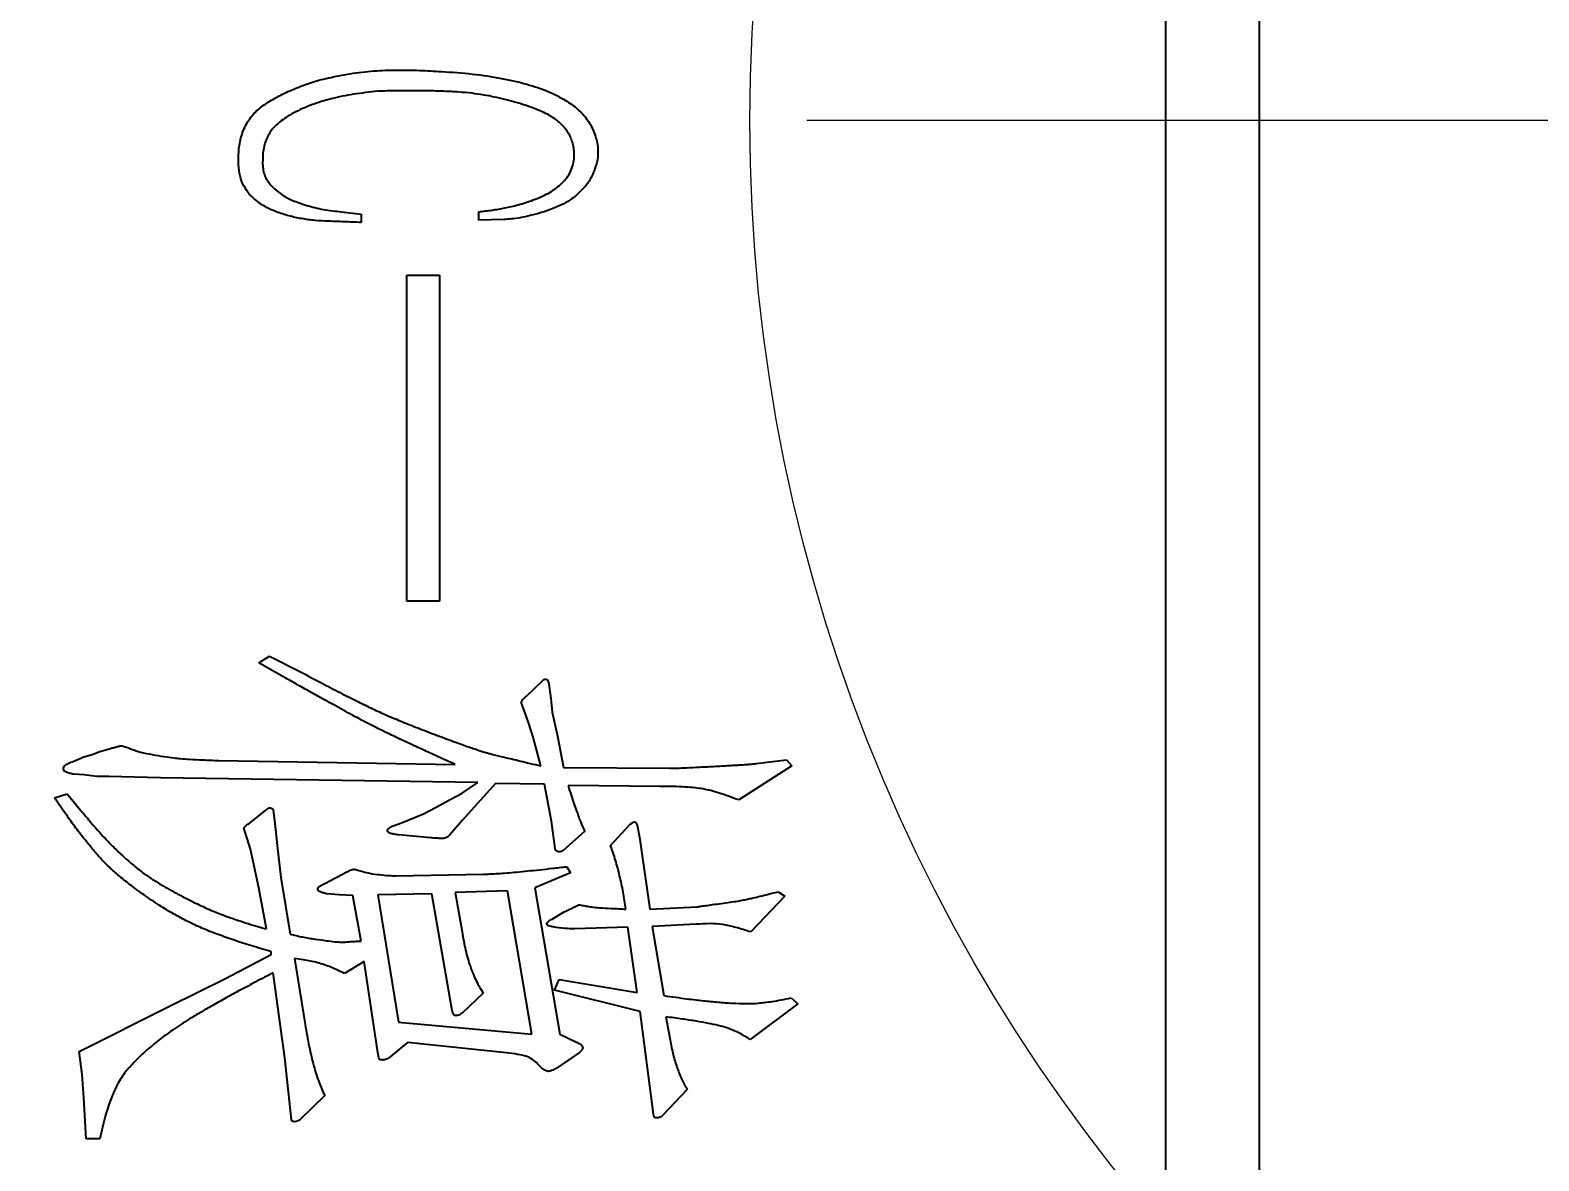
# Model space of a CAD drawing. Header units: millimetres. Extents: x 2 to 292, y 3 to 207.
# Drawn here: x 48.87 to 56.96, y 70.08 to 76.14 of the extents above; entities that cross this region are included whole.
import ezdxf

# ---------------------------------------------------------------- set-up
doc = ezdxf.new("R2010")
doc.units = ezdxf.units.MM
doc.linetypes.add('CENTERX2', pattern=[20.32, 12.7, -2.54, 2.54, -2.54])
doc.layers.add('图框', color=7, linetype='Continuous')
doc.styles.add('SLDTEXTSTYLE2', font='TXT', dxfattribs={"width": 0.7})
doc.dimstyles.new('SLDDIMSTYLE3', dxfattribs={"dimtxt": 3.5, "dimasz": 4.08, "dimexe": 0, "dimexo": 0.0625, "dimgap": 0.875, "dimtad": 2, "dimlfac": 2, "dimrnd": 1e-09, "dimzin": 12, "dimdsep": 46, "dimtxsty": 'SLDTEXTSTYLE2', "dimsah": 1, "dimcen": 0.09, "dimadec": 0, "dimazin": 3, "dimtfac": 1, "dimtofl": 0, "dimtmove": 0, "dimatfit": 3, "dimfxl": 0, "dimfrac": 2, "dimtolj": 1, "dimtzin": 12, "dimarcsym": 0})
doc.dimstyles.new('SLDDIMSTYLE9', dxfattribs={"dimtxt": 3.5, "dimasz": 4.08, "dimexe": 0, "dimexo": 0.0625, "dimgap": 0.875, "dimtad": 2, "dimlfac": 2, "dimrnd": 1e-09, "dimzin": 4, "dimdsep": 46, "dimtxsty": 'SLDTEXTSTYLE2', "dimsah": 1, "dimcen": 0.09, "dimadec": 0, "dimazin": 1, "dimtfac": 1, "dimtofl": 0, "dimtmove": 0, "dimatfit": 3, "dimfxl": 0, "dimfrac": 2, "dimtolj": 1, "dimtzin": 12, "dimarcsym": 0})

# ---------------------------------------------------------------- blocks, each defined once
blk = doc.blocks.new('_D_41')
at = {"layer": '图框'}
for p, q in [((47.0831, 92.6585), (29.5831, 92.6585)), ((31.5831, 92.6585), (31.5831, 58.6585)), ((51.7902, 58.6585), (29.5831, 58.6585))]:
    blk.add_line(p, q, dxfattribs=at)
for points in [[(31.5831, 92.6585), (31.0751, 88.5785), (32.0911, 88.5785)], [(31.5831, 58.6585), (32.0911, 62.7385), (31.0751, 62.7385)]]:
    blk.add_solid(points, dxfattribs=at)
at = {"layer": '图框', "insert": (27.0713, 74.0259), "char_height": 3.5, "attachment_point": 1, "rotation": 90, "style": 'SLDTEXTSTYLE2'}
blk.add_mtext('68', dxfattribs=at)
blk = doc.blocks.new('_D_42')
at = {"layer": '图框'}
for p, q in [((55.4581, 86.0335), (36.7107, 86.0335)), ((38.7107, 86.0335), (38.7107, 65.2835)), ((55.4581, 65.2835), (36.7107, 65.2835))]:
    blk.add_line(p, q, dxfattribs=at)
for points in [[(38.7107, 86.0335), (38.2027, 81.9535), (39.2187, 81.9535)], [(38.7107, 65.2835), (39.2187, 69.3635), (38.2027, 69.3635)]]:
    blk.add_solid(points, dxfattribs=at)
at = {"layer": '图框', "insert": (34.199, 71.7362), "char_height": 3.5, "attachment_point": 1, "rotation": 90, "style": 'SLDTEXTSTYLE2'}
blk.add_mtext('41.50', dxfattribs=at)

msp = doc.modelspace()

# ---------------------------------------------------------------- linework, layer by layer
at = {"color": 7, "linetype": 'Continuous', "lineweight": 25}
for p, q in [((54.95807928, 66.7834938), (54.95807928, 84.53349438)), ((55.45808029, 84.53349438), (55.45808029, 66.7834938)), ((50.53881955, 75.16830968), (50.64416331, 75.15626983)), ((50.64416331, 75.15626983), (50.64416331, 75.11112036)), ((51.27445262, 75.12376225), (51.27445262, 75.16830968)), ((51.40809369, 75.12737421), (51.27445262, 75.12376225)), ((50.88796866, 74.82878591), (51.06315416, 74.82878591)), ((50.88796866, 73.08180392), (50.88796866, 74.82878591)), ((51.06315416, 74.82878591), (51.06315416, 73.08180392)), ((51.06315416, 73.08180392), (50.88796866, 73.08180392)), ((50.09574842, 72.75070803), (50.15293908, 72.78682752)), ((50.22999298, 72.67305086), (50.09574842, 72.75070803)), ((50.15293908, 72.78682752), (50.31908703, 72.70194654)), ((51.53029811, 72.57191622), (51.61577862, 72.65318529)), ((51.64828551, 72.64897129), (51.66032564, 72.55927445)), ((51.66032564, 72.55927445), (51.6681562, 72.48643338)), ((51.52187151, 72.48643338), (51.50200081, 72.53940864)), ((51.54233825, 72.42563198), (51.52187151, 72.48643338)), ((51.6681562, 72.48643338), (51.69704956, 72.35640305)), ((51.56702202, 72.35218905), (51.54233825, 72.42563198)), ((51.60735202, 72.19807891), (51.56702202, 72.35218905)), ((51.69704956, 72.35640305), (51.72955644, 72.18965114)), ((49.10005283, 72.22215872), (49.15724349, 72.2468404)), ((49.15724349, 72.2468404), (49.20179051, 72.25888007)), ((49.20179051, 72.25888007), (49.242724, 72.27513398)), ((49.242724, 72.27513398), (49.29931116, 72.29138766)), ((49.15724349, 72.14931766), (49.10426986, 72.15292956)), ((49.88023293, 72.22637249), (51.14803117, 72.20590482)), ((51.72955644, 72.18965114), (52.29843807, 72.18543714)), ((52.95220417, 72.19807891), (52.66806137, 72.01507333)), ((52.76137244, 72.21011882), (52.92390686, 72.23058649)), ((52.92390686, 72.23058649), (52.95220417, 72.19807891)), ((49.22647428, 72.14088965), (49.15724349, 72.14931766)), ((49.29148805, 72.14088965), (49.22647428, 72.14088965)), ((49.56780028, 72.13306375), (49.29148805, 72.14088965)), ((51.2702356, 72.10838207), (49.56780028, 72.13306375)), ((51.18475508, 72.05179468), (51.2702356, 72.10838207)), ((51.36354667, 72.10416807), (51.18475508, 71.90551068)), ((51.62781876, 72.10055617), (51.36354667, 72.10416807)), ((51.66454267, 71.90129668), (51.62781876, 72.10055617)), ((52.24546444, 72.08791439), (51.75363672, 72.09212816)), ((48.99891865, 72.027113), (49.06754595, 72.04758091)), ((49.05550581, 71.94584416), (48.99891865, 72.027113)), ((49.06754595, 72.04758091), (49.14881688, 71.95005816)), ((51.04268741, 71.97413774), (51.1239509, 72.0192871)), ((51.1239509, 72.0192871), (51.18475508, 72.05179468)), ((50.04277479, 71.88925677), (50.14029544, 71.96631184)), ((50.17280233, 71.96209784), (50.18122893, 71.88925677)), ((50.8596788, 71.89286867), (50.9776662, 71.94163016)), ((50.9776662, 71.94163016), (51.04268741, 71.97413774)), ((50.03495168, 71.80377393), (50.01447749, 71.86457509)), ((50.18122893, 71.88925677), (50.19326907, 71.77126635)), ((50.81513178, 71.876615), (50.8596788, 71.89286867)), ((51.18475508, 71.90551068), (51.11974132, 71.82785351)), ((51.68440592, 71.75501244), (51.66454267, 71.90129668)), ((51.84333426, 71.84832142), (51.72534686, 71.74297277)), ((51.98119235, 71.77126635), (52.0871396, 71.88504277)), ((52.12326002, 71.880829), (52.13590365, 71.81581384)), ((50.0512014, 71.75079867), (50.03495168, 71.80377393)), ((50.05902451, 71.71046496), (50.0512014, 71.75079867)), ((50.19326907, 71.77126635), (50.21374327, 71.60030067)), ((51.01800364, 71.81159983), (50.84342164, 71.82785351)), ((52.13590365, 71.81581384), (52.19249081, 71.42993663)), ((50.09574842, 71.54371305), (50.05902451, 71.71046496)), ((50.21374327, 71.60030067), (50.26249987, 71.29569206)), ((50.44912201, 71.56779286), (50.51052224, 71.60030067)), ((50.51052224, 71.60030067), (50.5671094, 71.62919588)), ((50.8313815, 71.60872821), (51.2985329, 71.61655411)), ((51.76567685, 71.62498212), (51.57484513, 71.54371305)), ((51.74581361, 71.65748993), (51.76567685, 71.62498212)), ((50.13668191, 71.32398611), (50.09574842, 71.54371305)), ((50.52677941, 71.50699146), (50.46175819, 71.5112057)), ((50.59961629, 71.50277769), (50.52677941, 71.50699146)), ((51.02221322, 71.5112057), (50.73386085, 71.50699146)), ((50.73386085, 71.50699146), (50.84342164, 70.82433201)), ((51.12816793, 70.90560108), (51.02221322, 71.5112057)), ((51.42856043, 71.52745914), (51.14803117, 71.5190316)), ((51.14803117, 71.5190316), (51.18475508, 71.3077322)), ((51.55858797, 70.75931685), (51.42856043, 71.52745914)), ((51.57484513, 71.54371305), (51.70908969, 70.75931685)), ((52.87935984, 71.52324537), (52.91608375, 71.49916556)), ((50.64416331, 71.25897095), (50.59961629, 71.50277769)), ((51.72955644, 71.41368272), (51.77832049, 71.43776253)), ((52.19249081, 71.42993663), (52.44472277, 71.4419763)), ((52.91608375, 71.49916556), (52.73307514, 71.3077322)), ((51.6681562, 71.37696114), (51.72955644, 71.41368272)), ((52.44051319, 71.34866756), (52.20453095, 71.33662788)), ((52.07449597, 71.33241365), (51.79036063, 71.32398611)), ((52.12326002, 70.98265639), (52.07449597, 71.33241365)), ((52.20453095, 71.33662788), (52.26593119, 70.96640248)), ((49.91274726, 71.05609909), (50.16076219, 71.18612941)), ((50.16076219, 71.18612941), (50.16076219, 71.20238332)), ((50.28658014, 71.16566174), (50.3437708, 70.81229234)), ((50.33534419, 71.15783583), (50.28658014, 71.16566174)), ((50.40035796, 71.14519406), (50.33534419, 71.15783583)), ((50.66042048, 71.1494083), (50.55506927, 71.08439313)), ((50.73386085, 70.66179434), (50.66042048, 71.1494083)), ((49.61656433, 70.90981532), (49.91274726, 71.05609909)), ((50.23421001, 70.63350076), (50.17280233, 71.0886069)), ((51.68079239, 70.99529816), (51.70487267, 71.05188532)), ((51.70487267, 71.05188532), (52.12326002, 70.98265639)), ((51.2985329, 70.97904425), (51.18475508, 70.87309374)), ((52.13951719, 70.88152127), (51.68079239, 70.99529816)), ((52.94859063, 70.95436234), (52.98471105, 70.92185499)), ((49.13255971, 70.66600811), (49.61656433, 70.90981532)), ((51.13599103, 70.87309374), (51.12816793, 70.90560108)), ((52.20874053, 70.34514606), (52.13951719, 70.88152127)), ((52.98471105, 70.92185499), (52.72886556, 70.73102327)), ((50.84342164, 70.82433201), (51.55858797, 70.75931685)), ((52.27797133, 70.85262559), (52.29843807, 70.73884917)), ((50.89218569, 70.71476936), (50.79887461, 70.63771453)), ((51.40448016, 70.66179434), (50.89218569, 70.71476936)), ((51.70908969, 70.75931685), (51.80240077, 70.71476936)), ((49.14881688, 70.54380369), (49.13255971, 70.66600811)), ((50.25407326, 70.45049494), (50.23421001, 70.63350076)), ((50.73807788, 70.63350076), (50.73386085, 70.66179434)), ((51.8144409, 70.66179434), (51.68862295, 70.5763115)), ((49.15724349, 70.41798713), (49.14881688, 70.54380369)), ((52.39174914, 70.46253461), (52.26172161, 70.32467838)), ((49.16928363, 70.19886183), (49.15724349, 70.41798713)), ((50.27033043, 70.29999694), (50.25407326, 70.45049494)), ((50.44912201, 70.43002727), (50.31908703, 70.30421071)), ((52.21295756, 70.32046462), (52.20874053, 70.34514606)), ((49.242724, 70.19886183), (49.16928363, 70.19886183))]:
    msp.add_line(p, q, dxfattribs=at)
at = {"color": 7, "linetype": 'Continuous', "lineweight": 18}
msp.add_circle((61.79308136, 75.65849409), 9.06502461, dxfattribs=at)
at = {"color": 7, "linetype": 'Continuous', "lineweight": 25}
for points, knots in [([(49.98618708, 75.43619631), (49.98635058, 75.46277439), (49.98667706, 75.51584286), (50.00254981, 75.58045616), (50.02261652, 75.62794378), (50.04063578, 75.66033947), (50.06249011, 75.68877548), (50.09628735, 75.72228766), (50.14683244, 75.75811127), (50.2146807, 75.79627119), (50.29074186, 75.83008758), (50.3589734, 75.85566885), (50.41883404, 75.87423995), (50.46975258, 75.88655696), (50.52603632, 75.8978499), (50.60701981, 75.91235816), (50.71079577, 75.92494368), (50.83457026, 75.92901367), (50.95567621, 75.9270513), (51.03547123, 75.92247581), (51.07519141, 75.92019824)], [0, 0, 0, 0, 0.0595433266, 0.1188902387, 0.147765136, 0.1752086292, 0.2018867347, 0.2280149551, 0.2818202541, 0.3403402312, 0.4026579715, 0.4685318502, 0.5038818749, 0.5433362693, 0.5861096297, 0.6327831283, 0.7280816469, 0.8205291697, 0.9106634143, 1, 1, 1, 1]), ([(51.07519141, 75.92019824), (51.1304515, 75.91659708), (51.23797759, 75.90958988), (51.36878145, 75.88966273), (51.46575885, 75.86925259), (51.53098327, 75.85331684), (51.58923126, 75.83531486), (51.65577771, 75.81063185), (51.72621652, 75.77499626), (51.78834389, 75.73456937), (51.82721015, 75.69691827), (51.85251425, 75.66783528), (51.87342202, 75.63569589), (51.89110401, 75.60158557), (51.90370989, 75.56527479), (51.91161031, 75.52746049), (51.91476661, 75.48837969), (51.9129003, 75.46207718), (51.91196091, 75.44883815)], [0, 0, 0, 0, 0.1551765545, 0.3019453796, 0.3703418118, 0.4329593979, 0.4900699511, 0.5411567568, 0.6317145009, 0.7109744847, 0.7475746902, 0.7830823671, 0.8188076802, 0.8547801081, 0.8905364039, 0.9261686072, 0.9628379023, 1, 1, 1, 1]), ([(50.7338617, 75.81424757), (50.68981647, 75.80954153), (50.60584158, 75.80056918), (50.48643697, 75.77646048), (50.37928218, 75.7437613), (50.2988282, 75.70826941), (50.2421119, 75.6760373), (50.20655026, 75.65023478), (50.17689571, 75.62314256), (50.15426838, 75.59360505), (50.13687782, 75.56218261), (50.12487247, 75.52800885), (50.11751893, 75.49109113), (50.11665793, 75.46552818), (50.11621744, 75.45245011)], [0, 0, 0, 0, 0.1694704274, 0.3231056786, 0.4654573901, 0.5974791238, 0.6587334455, 0.7148043604, 0.7653365166, 0.8118827456, 0.8565668826, 0.9022367936, 0.9499840901, 1, 1, 1, 1]), ([(51.78614449, 75.45245011), (51.78647163, 75.46370171), (51.78711106, 75.48569463), (51.78253296, 75.51782447), (51.7749271, 75.54830807), (51.75875869, 75.58611602), (51.72847201, 75.62820178), (51.68918694, 75.66388477), (51.64970555, 75.68754715), (51.61304763, 75.70513532), (51.5701844, 75.72337902), (51.50359378, 75.7465469), (51.41336804, 75.77154509), (51.31834801, 75.79243093), (51.23572125, 75.80431654), (51.16459157, 75.81073434), (51.08506277, 75.81467581), (51.00056008, 75.8169122), (50.91826914, 75.81757305), (50.84523403, 75.81651031), (50.78520957, 75.8165695), (50.74951096, 75.81495522), (50.7338617, 75.81424757)], [0, 0, 0, 0, 0.02759259801, 0.05393380549, 0.07938914265, 0.10455673126, 0.15444863153, 0.20539267584, 0.2337018584, 0.26719628529, 0.3051744823, 0.3480302257, 0.4402119427, 0.53491773128, 0.58669137989, 0.64508500517, 0.71021608902, 0.78218092739, 0.85264232011, 0.91226407683, 0.96153903684, 1, 1, 1, 1]), ([(50.64416482, 75.11112039), (50.61286053, 75.11234222), (50.55486819, 75.11460572), (50.47258238, 75.11755701), (50.39747417, 75.12078537), (50.32585678, 75.13075351), (50.25592595, 75.14527956), (50.18993476, 75.16677457), (50.12898169, 75.19350111), (50.07768421, 75.22937914), (50.03537662, 75.27069446), (50.00633072, 75.32017014), (49.98874087, 75.37602199), (49.98706151, 75.41559214), (49.98618708, 75.43619631)], [0, 0, 0, 0, 0.1143843283, 0.2119010878, 0.3007049469, 0.3886797677, 0.4756233821, 0.5611225051, 0.6417717997, 0.7175832074, 0.7885635482, 0.855915362, 0.924975146, 1, 1, 1, 1]), ([(50.11621744, 75.45245011), (50.11584094, 75.44019674), (50.1151275, 75.41697774), (50.11990538, 75.38398349), (50.12943563, 75.35513456), (50.14840843, 75.32298059), (50.17882509, 75.28939959), (50.21487851, 75.26186184), (50.24791218, 75.24231717), (50.27824408, 75.22896467), (50.31323328, 75.2148612), (50.36773829, 75.19731573), (50.44310687, 75.17833484), (50.50617779, 75.17172841), (50.53881614, 75.16830967)], [0, 0, 0, 0, 0.0648804483, 0.122942468, 0.1757495864, 0.2248258892, 0.3197798681, 0.413812, 0.4643420568, 0.5228794857, 0.5892425161, 0.6642480379, 0.8262528816, 1, 1, 1, 1]), ([(51.27445091, 75.16830967), (51.29835192, 75.17114749), (51.34528327, 75.17671975), (51.41618955, 75.1882092), (51.49019816, 75.20564149), (51.56803411, 75.2303982), (51.64597156, 75.26392348), (51.70373549, 75.30359562), (51.74128002, 75.34210088), (51.76334639, 75.37493187), (51.77859134, 75.41229802), (51.7835929, 75.43888601), (51.78614449, 75.45245011)], [0, 0, 0, 0, 0.1149111154, 0.2256363159, 0.3427587183, 0.4775865144, 0.6152338784, 0.7465438212, 0.8088839132, 0.8710618337, 0.9342210705, 1, 1, 1, 1]), ([(51.91196091, 75.44883815), (51.90851869, 75.43634463), (51.90073931, 75.40810942), (51.88692285, 75.37159458), (51.87061795, 75.33846993), (51.85123243, 75.31195637), (51.82729981, 75.2843408), (51.79750133, 75.25637847), (51.76115327, 75.22928027), (51.71769235, 75.20363289), (51.66596523, 75.18286981), (51.60994337, 75.16343922), (51.55295776, 75.14784929), (51.49952527, 75.13624035), (51.45182205, 75.12919754), (51.42195764, 75.12795229), (51.40809324, 75.12737418)], [0, 0, 0, 0, 0.0603415774, 0.1363712939, 0.1815163475, 0.2318231891, 0.2887990185, 0.3516161136, 0.4217154759, 0.4996235931, 0.5859011992, 0.6807816637, 0.7757909418, 0.8608499701, 0.9354003114, 1, 1, 1, 1]), ([(51.1480325, 72.20590484), (51.13639489, 72.21112405), (51.10869504, 72.22354681), (51.06040553, 72.24513405), (50.99918671, 72.27363163), (50.92782338, 72.30626161), (50.85344233, 72.34069661), (50.78291116, 72.37462646), (50.71924071, 72.40542655), (50.66966096, 72.43147353), (50.62853367, 72.45258273), (50.5920205, 72.47264127), (50.54838143, 72.49614257), (50.49793742, 72.52369787), (50.44082842, 72.55590942), (50.37631339, 72.59108274), (50.30549262, 72.63099929), (50.25589237, 72.65862595), (50.22999402, 72.67305098)], [0, 0, 0, 0, 0.0371256837, 0.0883665315, 0.1539648906, 0.2336783979, 0.3167781561, 0.3925418803, 0.4615047245, 0.522634151, 0.5555514373, 0.5960608844, 0.6438889888, 0.6998281308, 0.7633684745, 0.8347381434, 0.9137099136, 1, 1, 1, 1]), ([(50.3190889, 72.70194662), (50.35636683, 72.68199496), (50.42672061, 72.64434065), (50.52687983, 72.59240065), (50.61513123, 72.5481642), (50.69442714, 72.50865427), (50.77246752, 72.47280245), (50.85649095, 72.43734999), (50.94955363, 72.40038448), (51.03141753, 72.36863478), (51.09766812, 72.34436912), (51.14341643, 72.32750491), (51.18408508, 72.31247517), (51.21956447, 72.29971383), (51.25023607, 72.2895689), (51.27556657, 72.28049942), (51.29600076, 72.27372406), (51.31316821, 72.26907296), (51.33058057, 72.26428258), (51.35236209, 72.25908798), (51.37994881, 72.25165888), (51.41360596, 72.2431818), (51.45368885, 72.2343933), (51.49966719, 72.22365919), (51.55144978, 72.21062285), (51.58806823, 72.20240614), (51.60735274, 72.19807894)], [0, 0, 0, 0, 0.0913381898, 0.1723804611, 0.243721595, 0.304595203, 0.3637545986, 0.4292124971, 0.5015787825, 0.5800697723, 0.6188831581, 0.6539928896, 0.6853989798, 0.7125464511, 0.7354393002, 0.7551807918, 0.7706714915, 0.7819254559, 0.7935974374, 0.8096832335, 0.830290947, 0.8553132964, 0.8846530008, 0.9189313424, 0.9573065299, 1, 1, 1, 1]), ([(51.61578063, 72.65318523), (51.61825873, 72.65641569), (51.62277434, 72.66230225), (51.63408179, 72.66474937), (51.64346471, 72.65876766), (51.64659849, 72.65240307), (51.64828822, 72.64897128)], [0, 0, 0, 0, 0.27858322185, 0.50763562901, 0.73451687429, 1, 1, 1, 1]), ([(51.50200406, 72.53940866), (51.50425856, 72.54354356), (51.51122968, 72.55632907), (51.52260275, 72.565626), (51.5302977, 72.57191625)], [0, 0, 0, 0, 0.32340591, 1, 1, 1, 1]), ([(49.29931369, 72.29138777), (49.30592945, 72.29320663), (49.31794002, 72.29650869), (49.33383076, 72.30068771), (49.34547507, 72.30342238), (49.35397088, 72.30643854), (49.363288, 72.30499787), (49.37559885, 72.30208409), (49.39276949, 72.29552638), (49.40568663, 72.29021698), (49.41309027, 72.28717382)], [0, 0, 0, 0, 0.1732791081, 0.3145794041, 0.4141077818, 0.4767690223, 0.5377700672, 0.6471269775, 0.7977458546, 1, 1, 1, 1]), ([(49.41309027, 72.28717382), (49.42905611, 72.28183305), (49.46508482, 72.26978101), (49.52368598, 72.25864521), (49.58348395, 72.24817069), (49.63375916, 72.24152519), (49.67969178, 72.23630422), (49.73072153, 72.23318396), (49.79954623, 72.22952207), (49.85133669, 72.22750059), (49.88023641, 72.22637258)], [0, 0, 0, 0, 0.10673271881, 0.24085437714, 0.37777010046, 0.49213074488, 0.56258481266, 0.67109552799, 0.81646725294, 1, 1, 1, 1]), ([(49.10426814, 72.1529295), (49.09637797, 72.15427749), (49.08234086, 72.15667564), (49.06470485, 72.16303493), (49.0523987, 72.17076749), (49.04641342, 72.18146598), (49.04881339, 72.1936338), (49.06006912, 72.2034866), (49.07715605, 72.21352361), (49.09169116, 72.21900488), (49.10005419, 72.22215864)], [0, 0, 0, 0, 0.1751858894, 0.3116668357, 0.4093698469, 0.4880852054, 0.5640465461, 0.6605531487, 0.8046930931, 1, 1, 1, 1]), ([(52.29844006, 72.1854371), (52.31068128, 72.18560173), (52.34058984, 72.18600397), (52.39378238, 72.18786775), (52.46337346, 72.19190841), (52.53021501, 72.19490799), (52.58700641, 72.1978831), (52.62671269, 72.20053197), (52.66145288, 72.20209594), (52.69114687, 72.20397996), (52.71584506, 72.20562779), (52.73547077, 72.20767813), (52.75016659, 72.20861092), (52.75816475, 72.20968718), (52.76137226, 72.21011879)], [0, 0, 0, 0, 0.0792070005, 0.1935238574, 0.3443280964, 0.5302074388, 0.6264219654, 0.7122670553, 0.7876691748, 0.8514050428, 0.9047776889, 0.9477982979, 0.9790655258, 1, 1, 1, 1]), ([(51.7536369, 72.09212827), (51.75900737, 72.07505663), (51.76913841, 72.04285207), (51.78413575, 71.99767801), (51.79800461, 71.95862), (51.8102441, 71.92538826), (51.82005959, 71.89764494), (51.82927453, 71.87613327), (51.83616175, 71.85996714), (51.84125606, 71.85169508), (51.84333377, 71.84832133)], [0, 0, 0, 0, 0.2063925569, 0.3893462778, 0.5489087758, 0.6843439672, 0.7978342762, 0.8880881486, 0.9543568048, 1, 1, 1, 1]), ([(52.66806343, 72.01507323), (52.6498737, 72.02209766), (52.61534106, 72.03543333), (52.56508474, 72.05131324), (52.51997955, 72.06517181), (52.47673262, 72.07477876), (52.43062385, 72.08094701), (52.37734691, 72.08463331), (52.31453395, 72.08802235), (52.26955049, 72.08795199), (52.24546473, 72.08791432)], [0, 0, 0, 0, 0.1352398748, 0.2567488244, 0.3655598353, 0.4625022592, 0.5636996201, 0.6879841126, 0.832935526, 1, 1, 1, 1]), ([(50.16076489, 71.20238343), (50.12621585, 71.21249826), (50.05993564, 71.23190294), (49.96497141, 71.26176167), (49.87894858, 71.29258812), (49.79933874, 71.32361313), (49.72302635, 71.35828485), (49.64667494, 71.39872767), (49.56833551, 71.44580109), (49.49041644, 71.49842632), (49.41600018, 71.55182628), (49.35010935, 71.604509), (49.29381624, 71.65347889), (49.24584686, 71.70189389), (49.20226403, 71.75356874), (49.15559877, 71.80981273), (49.10660363, 71.87511867), (49.07308796, 71.92150918), (49.05550675, 71.9458441)], [0, 0, 0, 0, 0.07912464998, 0.15179578844, 0.21875656936, 0.27993666482, 0.33954333801, 0.40287316663, 0.46973801308, 0.54031934253, 0.60948504625, 0.67099492174, 0.72567943599, 0.77339617478, 0.8206129477, 0.87420517055, 0.93401220835, 1, 1, 1, 1]), ([(49.14881558, 71.95005805), (49.16692923, 71.92806124), (49.20230031, 71.88510736), (49.25636232, 71.82450801), (49.30972604, 71.76864877), (49.36224897, 71.71750043), (49.41506303, 71.67174322), (49.46643343, 71.6299763), (49.51779284, 71.59368817), (49.58412907, 71.5531475), (49.6631084, 71.50948877), (49.75209432, 71.46337658), (49.83361169, 71.42569803), (49.90796193, 71.39609861), (49.97520537, 71.37291373), (50.03494846, 71.35287954), (50.08777752, 71.33619661), (50.1211936, 71.32785367), (50.13668519, 71.3239859)], [0, 0, 0, 0, 0.071679684, 0.1399711895, 0.204239072, 0.2660016863, 0.3243177989, 0.379977707, 0.4324999457, 0.4823716472, 0.5754830381, 0.6594700866, 0.7344630653, 0.8013005711, 0.8606926735, 0.9133723642, 0.9598397115, 1, 1, 1, 1]), ([(50.14029714, 71.96631185), (50.14214547, 71.96844989), (50.14647054, 71.97345291), (50.1571554, 71.97275586), (50.16702117, 71.96982109), (50.17096837, 71.96455012), (50.17280473, 71.9620979)], [0, 0, 0, 0, 0.2120836635, 0.4962741987, 0.7656504811, 1, 1, 1, 1]), ([(50.01448072, 71.86457512), (50.01681191, 71.86746526), (50.02473168, 71.87728394), (50.03530987, 71.88430348), (50.04277437, 71.88925681)], [0, 0, 0, 0, 0.2943511883, 1, 1, 1, 1]), ([(50.84342432, 71.82785358), (50.83576127, 71.82888964), (50.82234921, 71.83070298), (50.80510507, 71.83513334), (50.7926137, 71.83905851), (50.78539659, 71.8453311), (50.78334143, 71.85367336), (50.79040504, 71.86118322), (50.80029201, 71.86949015), (50.80972651, 71.87402015), (50.81513068, 71.87661497)], [0, 0, 0, 0, 0.2146951126, 0.3757647946, 0.4959774778, 0.5749009708, 0.631813511, 0.7122999973, 0.8352029084, 1, 1, 1, 1]), ([(52.08714072, 71.88504287), (52.09070545, 71.88830932), (52.09702118, 71.89409659), (52.10882817, 71.89869902), (52.12003971, 71.89285759), (52.12207348, 71.8852615), (52.12326026, 71.88082892)], [0, 0, 0, 0, 0.300813773, 0.5329599962, 0.7274655252, 1, 1, 1, 1]), ([(51.11973885, 71.82785358), (51.11500064, 71.82329727), (51.10681289, 71.81542384), (51.0932851, 71.80933673), (51.08018907, 71.80916272), (51.06495009, 71.80895353), (51.04349596, 71.81072328), (51.02723437, 71.81128237), (51.01800213, 71.81159979)], [0, 0, 0, 0, 0.1828567011, 0.3159807452, 0.4001757833, 0.5457906195, 0.7421303632, 1, 1, 1, 1]), ([(51.72534326, 71.74297265), (51.72041319, 71.74064508), (51.71138428, 71.73638238), (51.69764618, 71.7377501), (51.68599954, 71.74358445), (51.68492714, 71.75128367), (51.68440777, 71.7550125)], [0, 0, 0, 0, 0.3116815326, 0.5708120911, 0.7921387454, 1, 1, 1, 1]), ([(52.06245903, 71.42993658), (52.05826305, 71.46051125), (52.05001994, 71.52057598), (52.03072588, 71.60779881), (52.00898681, 71.69142192), (51.99037349, 71.74488746), (51.98119005, 71.77126629)], [0, 0, 0, 0, 0.2632271683, 0.5171164671, 0.761754909, 1, 1, 1, 1]), ([(50.56710979, 71.62919608), (50.57489681, 71.63342776), (50.58768542, 71.64037744), (50.60825665, 71.64534864), (50.62865254, 71.63793277), (50.65585021, 71.62979863), (50.69496304, 71.62035367), (50.74198419, 71.61471469), (50.78874116, 71.6094872), (50.81853157, 71.60895706), (50.83138447, 71.60872833)], [0, 0, 0, 0, 0.0984815543, 0.1617358987, 0.2259216454, 0.3328542174, 0.4790410413, 0.669947392, 0.8576006437, 1, 1, 1, 1]), ([(51.29853061, 71.61655423), (51.31057062, 71.61714945), (51.33666266, 71.61843934), (51.37862964, 71.62066786), (51.42614957, 71.62462076), (51.47940049, 71.62840666), (51.5381115, 71.6349454), (51.60258066, 71.64122327), (51.67236118, 71.64932667), (51.72072574, 71.6547018), (51.745811, 71.65748972)], [0, 0, 0, 0, 0.080499733, 0.1744519291, 0.2806158777, 0.3989073227, 0.5309080709, 0.6750424821, 0.8314541886, 1, 1, 1, 1]), ([(50.46176111, 71.51120556), (50.45489234, 71.51285277), (50.44258325, 71.51580463), (50.42716748, 71.52162765), (50.41651559, 71.52723227), (50.41063742, 71.5350294), (50.41261269, 71.54434404), (50.42040107, 71.55224251), (50.43311615, 71.55979864), (50.4432586, 71.56486521), (50.44911927, 71.56779285)], [0, 0, 0, 0, 0.1936517851, 0.347031355, 0.4509184624, 0.5227079933, 0.5951281911, 0.6888920891, 0.8202308118, 1, 1, 1, 1]), ([(52.44472423, 71.44197642), (52.45093823, 71.44302513), (52.46633248, 71.44562315), (52.49434361, 71.4488048), (52.53138944, 71.45456985), (52.57495327, 71.46065479), (52.61951808, 71.46694425), (52.65973785, 71.47265158), (52.69282257, 71.47870667), (52.7212898, 71.48468891), (52.75056785, 71.49140606), (52.78589668, 71.49978898), (52.82983459, 71.51066143), (52.86190999, 71.51881105), (52.87936278, 71.5232454)], [0, 0, 0, 0, 0.0427071629, 0.1058004854, 0.1910088236, 0.2967976871, 0.4039331271, 0.4960674171, 0.5720978171, 0.6318482311, 0.6932175285, 0.7756900133, 0.8779490641, 1, 1, 1, 1]), ([(51.77831859, 71.43776248), (51.78585096, 71.44056173), (51.79689402, 71.44466566), (51.81074823, 71.45371155), (51.82872937, 71.45066118), (51.85054133, 71.44604801), (51.88378569, 71.44087422), (51.9279303, 71.43705227), (51.98942061, 71.43386691), (52.03617544, 71.43135094), (52.06245903, 71.42993658)], [0, 0, 0, 0, 0.0841189377, 0.1233251105, 0.1651119267, 0.2649703807, 0.3600027316, 0.5130330548, 0.7262478543, 1, 1, 1, 1]), ([(51.79035844, 71.3239859), (51.7725405, 71.32440717), (51.73395915, 71.32531935), (51.68578864, 71.33304017), (51.65371264, 71.33681156), (51.63513807, 71.34938763), (51.64923752, 71.36707706), (51.66062102, 71.37302514), (51.66815397, 71.37696124)], [0, 0, 0, 0, 0.2726936476, 0.5904658621, 0.7263222127, 0.7934526334, 0.8633186033, 1, 1, 1, 1]), ([(52.73307861, 71.30773211), (52.70630477, 71.31614751), (52.65681201, 71.3317038), (52.58391804, 71.34834759), (52.51255574, 71.354158), (52.46517904, 71.35054754), (52.44051028, 71.3486676)], [0, 0, 0, 0, 0.2825047924, 0.522223846, 0.7512248409, 1, 1, 1, 1]), ([(50.26250161, 71.29569226), (50.28451492, 71.29038196), (50.3288891, 71.27967751), (50.39441276, 71.26932765), (50.45306758, 71.26126284), (50.49981226, 71.25568476), (50.53294196, 71.25257971), (50.5543275, 71.25297961), (50.57048358, 71.2551629), (50.58857487, 71.25614245), (50.61387192, 71.25719009), (50.63333018, 71.25833385), (50.64416482, 71.25897072)], [0, 0, 0, 0, 0.1761633729, 0.3551081736, 0.5158909982, 0.6369574899, 0.7215182162, 0.7746376455, 0.8029205263, 0.8483162638, 0.9155402763, 1, 1, 1, 1]), ([(51.18475404, 71.30773211), (51.19060492, 71.27489941), (51.20180686, 71.2120388), (51.22684228, 71.1239385), (51.25841633, 71.04637911), (51.28554803, 71.00083648), (51.29853061, 70.97904423)], [0, 0, 0, 0, 0.28545530434, 0.54652505794, 0.78301120909, 1, 1, 1, 1]), ([(50.55506994, 71.08439291), (50.52833061, 71.09773741), (50.47853722, 71.12258723), (50.42509932, 71.13803973), (50.40035788, 71.14519415)], [0, 0, 0, 0, 0.5370056764, 1, 1, 1, 1]), ([(50.17280473, 71.08860686), (50.14184945, 71.07265418), (50.08216513, 71.04189611), (49.99675655, 70.99582166), (49.91805224, 70.95352181), (49.84693255, 70.9135706), (49.7828765, 70.87704911), (49.72642043, 70.84268735), (49.67697507, 70.81148866), (49.6214272, 70.7743188), (49.56057885, 70.72922111), (49.49464779, 70.67540228), (49.43713526, 70.62068104), (49.39383645, 70.57439038), (49.36312754, 70.53426226), (49.34219414, 70.49966301), (49.3224905, 70.4605317), (49.30395442, 70.41705568), (49.28610847, 70.36920256), (49.27117118, 70.31622668), (49.25577426, 70.25915378), (49.24716521, 70.21937295), (49.2427264, 70.19886202)], [0, 0, 0, 0, 0.0775518776, 0.1495263779, 0.2161134198, 0.2765335656, 0.3311868064, 0.3803134394, 0.4237048191, 0.4613836943, 0.5291332544, 0.5923020043, 0.6507822196, 0.7058232383, 0.7332619899, 0.7631530737, 0.7957295756, 0.8307607435, 0.8683679984, 0.9093742167, 0.9532734898, 1, 1, 1, 1]), ([(52.26593247, 70.96640239), (52.28760568, 70.96340466), (52.328338, 70.95777077), (52.38546823, 70.94968389), (52.43488206, 70.94384686), (52.49060059, 70.93719717), (52.556019, 70.93117588), (52.63247387, 70.92572657), (52.70536624, 70.9228901), (52.76352489, 70.92452358), (52.80998255, 70.92987965), (52.85043365, 70.93503054), (52.89732232, 70.94383122), (52.93074497, 70.95069659), (52.94859191, 70.95436254)], [0, 0, 0, 0, 0.0954806209, 0.1794449497, 0.2517822139, 0.3126084901, 0.4243144599, 0.5384245903, 0.6470646757, 0.7425774152, 0.7918958358, 0.8510929684, 0.9204870437, 1, 1, 1, 1]), ([(51.18475404, 70.87309356), (51.17960922, 70.86863082), (51.17021101, 70.86047859), (51.15381609, 70.85825702), (51.13908374, 70.86142566), (51.13695461, 70.86946245), (51.13599265, 70.87309356)], [0, 0, 0, 0, 0.33360864858, 0.60941368236, 0.82352874607, 1, 1, 1, 1]), ([(50.34377059, 70.81229233), (50.35053552, 70.77226781), (50.36321535, 70.697248), (50.38782073, 70.59323936), (50.41493195, 70.50504275), (50.4384128, 70.45351981), (50.44911927, 70.43002712)], [0, 0, 0, 0, 0.3059560986, 0.5734676901, 0.8055158905, 1, 1, 1, 1]), ([(52.72886466, 70.73102334), (52.71578853, 70.73954146), (52.68976687, 70.7564926), (52.64775628, 70.77673061), (52.60414751, 70.79387732), (52.55651149, 70.80739368), (52.50190438, 70.81870801), (52.43745199, 70.83008354), (52.36151686, 70.84127289), (52.30707637, 70.84867085), (52.27797232, 70.85262582)], [0, 0, 0, 0, 0.0991690121, 0.1973474649, 0.2959481214, 0.3969321206, 0.5118379095, 0.6505423446, 0.8131789475, 1, 1, 1, 1]), ([(51.80239829, 70.71476955), (51.80945908, 70.71117351), (51.82122449, 70.70518142), (51.8343196, 70.69026838), (51.82915169, 70.67245168), (51.81993094, 70.66577281), (51.81443814, 70.66179421)], [0, 0, 0, 0, 0.32651193, 0.5440672529, 0.7284012699, 1, 1, 1, 1]), ([(52.29844006, 70.73884925), (52.30341351, 70.71225933), (52.31303657, 70.66081082), (52.33422102, 70.58790209), (52.35963838, 70.52175914), (52.38130216, 70.48180261), (52.39174889, 70.46253471)], [0, 0, 0, 0, 0.2766610821, 0.5353081696, 0.7759156559, 1, 1, 1, 1]), ([(50.79887688, 70.63771452), (50.79078424, 70.631957), (50.77731469, 70.62237409), (50.75670983, 70.62014623), (50.74222285, 70.62409949), (50.7392437, 70.63085277), (50.73807564, 70.63350057)], [0, 0, 0, 0, 0.4172040694, 0.6944025004, 0.8801827737, 1, 1, 1, 1]), ([(51.68862172, 70.57631129), (51.68077469, 70.57202849), (51.66803347, 70.56507452), (51.64951149, 70.55876718), (51.63402037, 70.56184982), (51.61971169, 70.57135536), (51.60240486, 70.58638219), (51.5827138, 70.60893509), (51.55469017, 70.63148623), (51.51503865, 70.64602842), (51.46432256, 70.65457942), (51.42617746, 70.6591784), (51.40448128, 70.66179421)], [0, 0, 0, 0, 0.08506584617, 0.13812129918, 0.18065422227, 0.22926099863, 0.29940809241, 0.39760297049, 0.51288210116, 0.63580151302, 0.79285112783, 1, 1, 1, 1]), ([(50.3190889, 70.3042107), (50.31309095, 70.29972633), (50.30275348, 70.29199754), (50.28675883, 70.2897354), (50.27363838, 70.29128248), (50.27127593, 70.2975005), (50.27032751, 70.29999675)], [0, 0, 0, 0, 0.3873092205, 0.6675266571, 0.866527457, 1, 1, 1, 1]), ([(52.26171853, 70.32467844), (52.25572057, 70.32019408), (52.24538311, 70.31246528), (52.22938845, 70.31020315), (52.21626801, 70.31175022), (52.21390555, 70.31796825), (52.21295714, 70.3204645)], [0, 0, 0, 0, 0.3873092205, 0.6675266571, 0.866527457, 1, 1, 1, 1])]:
    msp.add_open_spline(points, degree=3, knots=knots, dxfattribs=at)
at = {"layer": '图框', "linetype": 'CENTERX2', "lineweight": 18, "ltscale": 2.5}
msp.add_line((199.08308136, 75.65849409), (45.73051595, 75.65849409), dxfattribs=at)

# ---------------------------------------------------------------- dimensions: what is measured, and where the dimension line sits
at = {"layer": '图框'}
for base, p1, p2, dimstyle, picture, middle in [((31.58308136, 58.65849409), (48.58308136, 92.65849409), (53.29018814, 58.65849409), 'SLDDIMSTYLE3', '_D_41', (31.58308136, 75.55715162)), ((38.71073565, 65.28349409), (56.95808136, 86.03349409), (56.95808136, 65.28349409), 'SLDDIMSTYLE9', '_D_42', (38.71073565, 75.57408894))]:
    dim = msp.add_linear_dim(base=base, p1=p1, p2=p2, angle=90, dimstyle=dimstyle, dxfattribs=at)
    dim.commit()
    dim.dimension.update_dxf_attribs({"geometry": picture, "text_midpoint": middle, "dimtype": 160})

doc.saveas('drawing.dxf')
